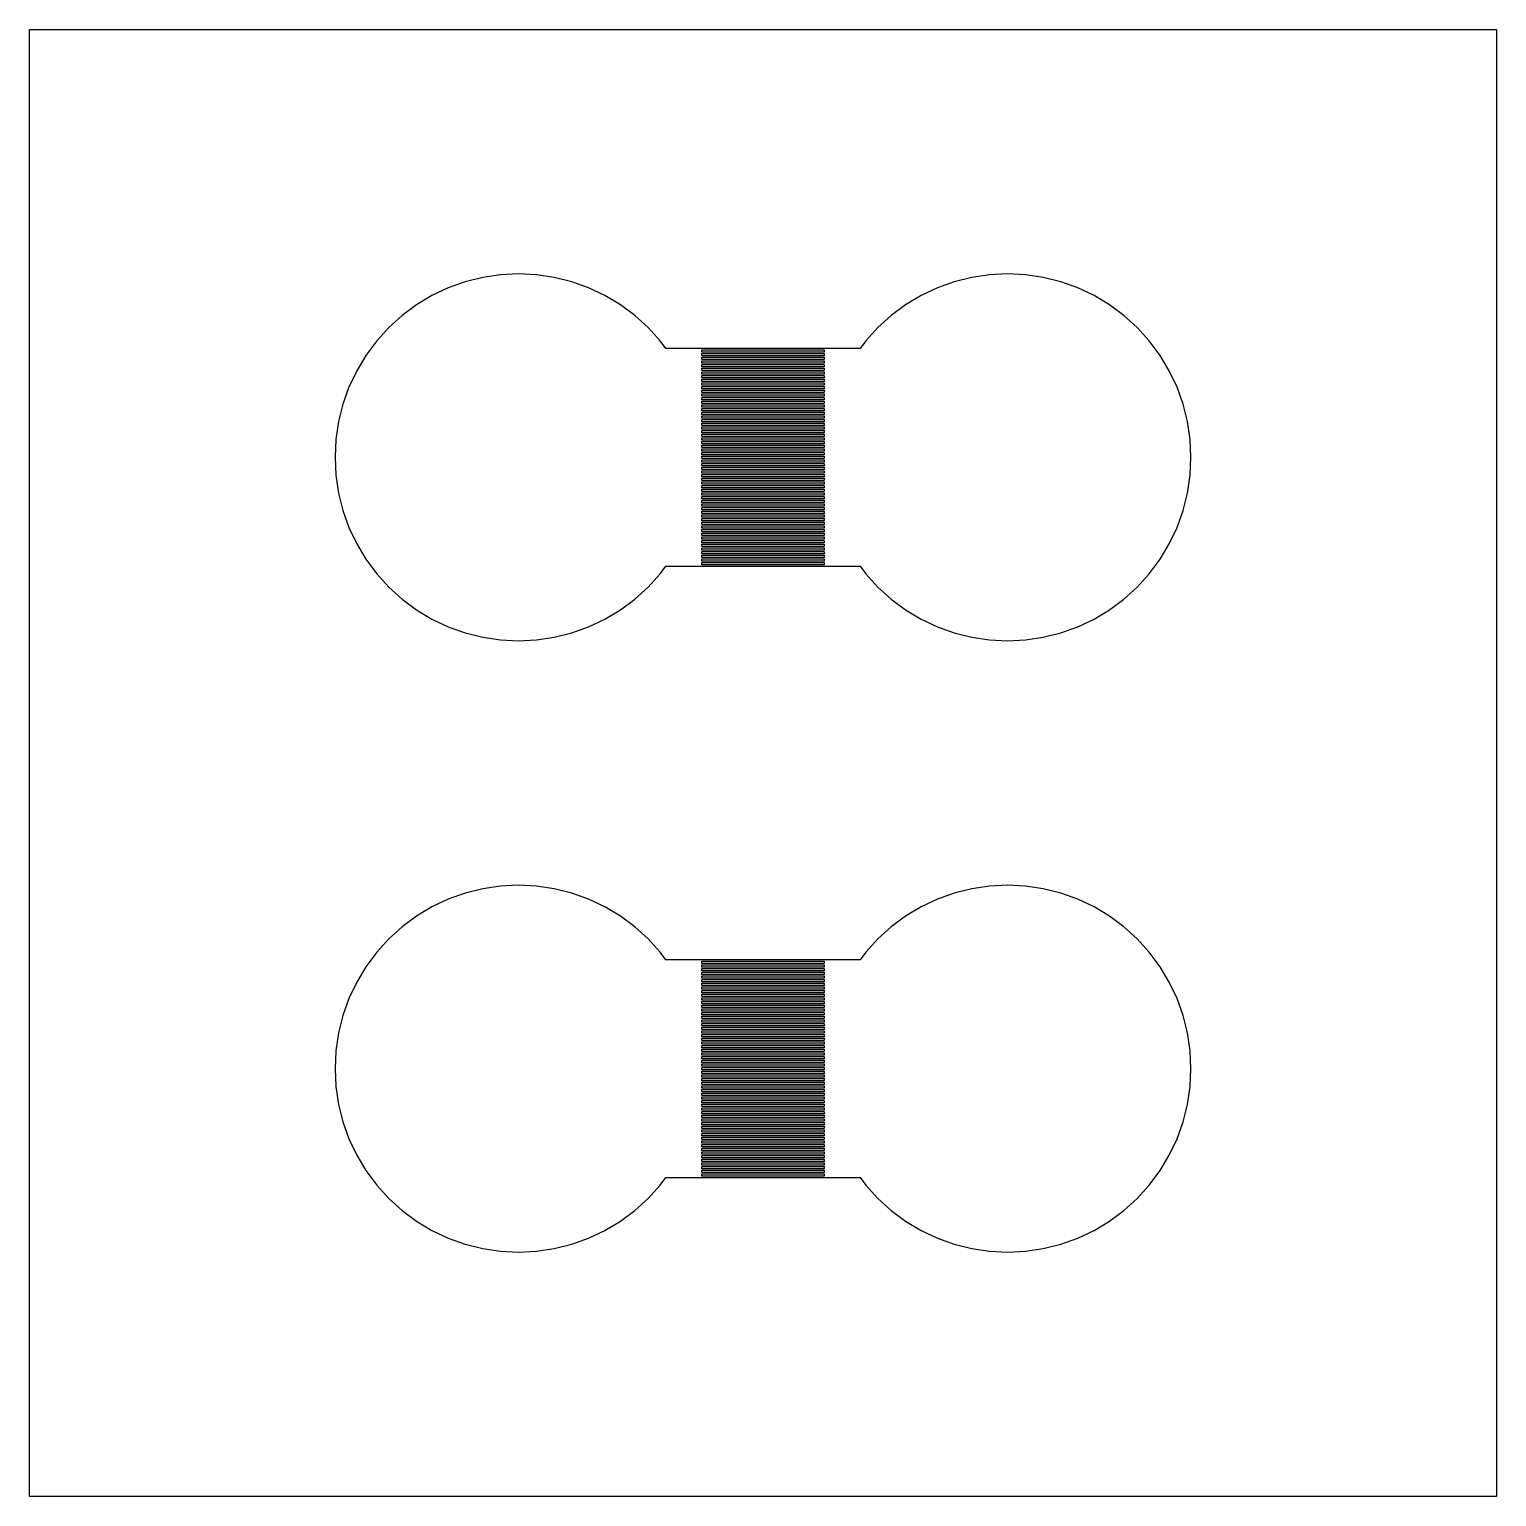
# Model space of a CAD drawing. Extents: x -16 to 86, y -16 to 86.
# Drawn here: x 1 to 13, y 43 to 55 of the extents above; entities that cross this region are included whole.
import ezdxf

# ---------------------------------------------------------------- set-up
doc = ezdxf.new("R2010")
doc.units = 0

msp = doc.modelspace()

# ---------------------------------------------------------------- linework, layer by layer
for p, q in [((1, 43), (1, 55)), ((1, 55), (13, 55)), ((13, 55), (13, 43)), ((4.56458, 52.9354), (4.42598, 52.8858)), ((4.70737, 52.9712), (4.56458, 52.9354)), ((4.85298, 52.9928), (4.70737, 52.9712)), ((5, 53), (4.85298, 52.9928)), ((5.14703, 52.9928), (5, 53)), ((5.29265, 52.9712), (5.14703, 52.9928)), ((5.43544, 52.9354), (5.29265, 52.9712)), ((5.57404, 52.8858), (5.43544, 52.9354)), ((8.56456, 52.9354), (8.42596, 52.8858)), ((8.70735, 52.9712), (8.56456, 52.9354)), ((8.85297, 52.9928), (8.70735, 52.9712)), ((9, 53), (8.85297, 52.9928)), ((9.14702, 52.9928), (9, 53)), ((9.29263, 52.9712), (9.14702, 52.9928)), ((9.43542, 52.9354), (9.29263, 52.9712)), ((9.57402, 52.8858), (9.43542, 52.9354)), ((4.29291, 52.8229), (4.16666, 52.7472)), ((4.42598, 52.8858), (4.29291, 52.8229)), ((5.70711, 52.8229), (5.57404, 52.8858)), ((5.83336, 52.7472), (5.70711, 52.8229)), ((8.29289, 52.8229), (8.16664, 52.7472)), ((8.42596, 52.8858), (8.29289, 52.8229)), ((9.70709, 52.8229), (9.57402, 52.8858)), ((9.83334, 52.7472), (9.70709, 52.8229)), ((4.16666, 52.7472), (4.04842, 52.6595)), ((5.9516, 52.6595), (5.83336, 52.7472)), ((8.16664, 52.7472), (8.0484, 52.6595)), ((9.95158, 52.6595), (9.83334, 52.7472)), ((3.93935, 52.5607), (3.84048, 52.4516)), ((4.04842, 52.6595), (3.93935, 52.5607)), ((6.06067, 52.5607), (5.9516, 52.6595)), ((6.15953, 52.4516), (6.06067, 52.5607)), ((7.93933, 52.5607), (7.84047, 52.4516)), ((8.0484, 52.6595), (7.93933, 52.5607)), ((10.0607, 52.5607), (9.95158, 52.6595)), ((10.1595, 52.4516), (10.0607, 52.5607)), ((3.84048, 52.4516), (3.75281, 52.3333)), ((6.2052, 52.39), (6.15953, 52.4516)), ((7.84047, 52.4516), (7.7948, 52.39)), ((10.2472, 52.3333), (10.1595, 52.4516)), ((3.75281, 52.3333), (3.67712, 52.2071)), ((7.7948, 52.39), (6.2052, 52.39)), ((6.5, 52.36), (6.5, 52.38)), ((6.5, 52.38), (7.5, 52.38)), ((7.5, 52.36), (6.5, 52.36)), ((6.5, 52.33), (6.5, 52.35)), ((6.5, 52.35), (7.5, 52.35)), ((7.5, 52.33), (6.5, 52.33)), ((6.5, 52.3), (6.5, 52.32)), ((6.5, 52.32), (7.5, 52.32)), ((7.5, 52.38), (7.5, 52.36)), ((7.5, 52.35), (7.5, 52.33)), ((7.5, 52.32), (7.5, 52.3)), ((10.3229, 52.2071), (10.2472, 52.3333)), ((3.67712, 52.2071), (3.61418, 52.074)), ((7.5, 52.3), (6.5, 52.3)), ((6.5, 52.27), (6.5, 52.29)), ((6.5, 52.29), (7.5, 52.29)), ((7.5, 52.27), (6.5, 52.27)), ((6.5, 52.24), (6.5, 52.26)), ((6.5, 52.26), (7.5, 52.26)), ((7.5, 52.24), (6.5, 52.24)), ((6.5, 52.21), (6.5, 52.23)), ((6.5, 52.23), (7.5, 52.23)), ((7.5, 52.21), (6.5, 52.21)), ((6.5, 52.18), (6.5, 52.2)), ((6.5, 52.2), (7.5, 52.2)), ((7.5, 52.29), (7.5, 52.27)), ((7.5, 52.26), (7.5, 52.24)), ((7.5, 52.23), (7.5, 52.21)), ((7.5, 52.2), (7.5, 52.18)), ((10.3858, 52.074), (10.3229, 52.2071)), ((7.5, 52.18), (6.5, 52.18)), ((6.5, 52.15), (6.5, 52.17)), ((6.5, 52.17), (7.5, 52.17)), ((7.5, 52.15), (6.5, 52.15)), ((6.5, 52.12), (6.5, 52.14)), ((6.5, 52.14), (7.5, 52.14)), ((7.5, 52.12), (6.5, 52.12)), ((6.5, 52.09), (6.5, 52.11)), ((6.5, 52.11), (7.5, 52.11)), ((7.5, 52.09), (6.5, 52.09)), ((6.5, 52.06), (6.5, 52.08)), ((6.5, 52.08), (7.5, 52.08)), ((7.5, 52.17), (7.5, 52.15)), ((7.5, 52.14), (7.5, 52.12)), ((7.5, 52.11), (7.5, 52.09)), ((7.5, 52.08), (7.5, 52.06)), ((3.61418, 52.074), (3.56459, 51.9354)), ((7.5, 52.06), (6.5, 52.06)), ((6.5, 52.03), (6.5, 52.05)), ((6.5, 52.05), (7.5, 52.05)), ((7.5, 52.03), (6.5, 52.03)), ((6.5, 52), (6.5, 52.02)), ((6.5, 52.02), (7.5, 52.02)), ((7.5, 52), (6.5, 52)), ((6.5, 51.97), (6.5, 51.99)), ((6.5, 51.99), (7.5, 51.99)), ((7.5, 51.97), (6.5, 51.97)), ((6.5, 51.94), (6.5, 51.96)), ((6.5, 51.96), (7.5, 51.96)), ((7.5, 52.05), (7.5, 52.03)), ((7.5, 52.02), (7.5, 52)), ((7.5, 51.99), (7.5, 51.97)), ((7.5, 51.96), (7.5, 51.94)), ((10.4354, 51.9354), (10.3858, 52.074)), ((3.56459, 51.9354), (3.52882, 51.7926)), ((7.5, 51.94), (6.5, 51.94)), ((6.5, 51.91), (6.5, 51.93)), ((6.5, 51.93), (7.5, 51.93)), ((7.5, 51.91), (6.5, 51.91)), ((6.5, 51.88), (6.5, 51.9)), ((6.5, 51.9), (7.5, 51.9)), ((7.5, 51.88), (6.5, 51.88)), ((6.5, 51.85), (6.5, 51.87)), ((6.5, 51.87), (7.5, 51.87)), ((7.5, 51.85), (6.5, 51.85)), ((6.5, 51.82), (6.5, 51.84)), ((6.5, 51.84), (7.5, 51.84)), ((7.5, 51.93), (7.5, 51.91)), ((7.5, 51.9), (7.5, 51.88)), ((7.5, 51.87), (7.5, 51.85)), ((7.5, 51.84), (7.5, 51.82)), ((10.4712, 51.7926), (10.4354, 51.9354)), ((3.52882, 51.7926), (3.50723, 51.647)), ((7.5, 51.82), (6.5, 51.82)), ((6.5, 51.79), (6.5, 51.81)), ((6.5, 51.81), (7.5, 51.81)), ((7.5, 51.79), (6.5, 51.79)), ((6.5, 51.76), (6.5, 51.78)), ((6.5, 51.78), (7.5, 51.78)), ((7.5, 51.76), (6.5, 51.76)), ((6.5, 51.73), (6.5, 51.75)), ((6.5, 51.75), (7.5, 51.75)), ((7.5, 51.73), (6.5, 51.73)), ((6.5, 51.7), (6.5, 51.72)), ((6.5, 51.72), (7.5, 51.72)), ((7.5, 51.81), (7.5, 51.79)), ((7.5, 51.78), (7.5, 51.76)), ((7.5, 51.75), (7.5, 51.73)), ((7.5, 51.72), (7.5, 51.7)), ((10.4928, 51.647), (10.4712, 51.7926)), ((3.50723, 51.647), (3.5, 51.5)), ((7.5, 51.7), (6.5, 51.7)), ((6.5, 51.67), (6.5, 51.69)), ((6.5, 51.69), (7.5, 51.69)), ((7.5, 51.67), (6.5, 51.67)), ((6.5, 51.64), (6.5, 51.66)), ((6.5, 51.66), (7.5, 51.66)), ((7.5, 51.64), (6.5, 51.64)), ((6.5, 51.61), (6.5, 51.63)), ((6.5, 51.63), (7.5, 51.63)), ((7.5, 51.61), (6.5, 51.61)), ((6.5, 51.58), (6.5, 51.6)), ((6.5, 51.6), (7.5, 51.6)), ((7.5, 51.69), (7.5, 51.67)), ((7.5, 51.66), (7.5, 51.64)), ((7.5, 51.63), (7.5, 51.61)), ((7.5, 51.6), (7.5, 51.58)), ((10.5, 51.5), (10.4928, 51.647)), ((3.5, 51.5), (3.50723, 51.353)), ((7.5, 51.58), (6.5, 51.58)), ((6.5, 51.55), (6.5, 51.57)), ((6.5, 51.57), (7.5, 51.57)), ((7.5, 51.55), (6.5, 51.55)), ((6.5, 51.52), (6.5, 51.54)), ((6.5, 51.54), (7.5, 51.54)), ((7.5, 51.52), (6.5, 51.52)), ((6.5, 51.49), (6.5, 51.51)), ((6.5, 51.51), (7.5, 51.51)), ((7.5, 51.49), (6.5, 51.49)), ((6.5, 51.46), (6.5, 51.48)), ((6.5, 51.48), (7.5, 51.48)), ((7.5, 51.57), (7.5, 51.55)), ((7.5, 51.54), (7.5, 51.52)), ((7.5, 51.51), (7.5, 51.49)), ((7.5, 51.48), (7.5, 51.46)), ((10.4928, 51.353), (10.5, 51.5)), ((7.5, 51.46), (6.5, 51.46)), ((6.5, 51.43), (6.5, 51.45)), ((6.5, 51.45), (7.5, 51.45)), ((7.5, 51.43), (6.5, 51.43)), ((6.5, 51.4), (6.5, 51.42)), ((6.5, 51.42), (7.5, 51.42)), ((7.5, 51.4), (6.5, 51.4)), ((6.5, 51.37), (6.5, 51.39)), ((6.5, 51.39), (7.5, 51.39)), ((7.5, 51.37), (6.5, 51.37)), ((6.5, 51.34), (6.5, 51.36)), ((6.5, 51.36), (7.5, 51.36)), ((7.5, 51.45), (7.5, 51.43)), ((7.5, 51.42), (7.5, 51.4)), ((7.5, 51.39), (7.5, 51.37)), ((7.5, 51.36), (7.5, 51.34)), ((3.50723, 51.353), (3.52882, 51.2074)), ((7.5, 51.34), (6.5, 51.34)), ((6.5, 51.31), (6.5, 51.33)), ((6.5, 51.33), (7.5, 51.33)), ((7.5, 51.31), (6.5, 51.31)), ((6.5, 51.28), (6.5, 51.3)), ((6.5, 51.3), (7.5, 51.3)), ((7.5, 51.28), (6.5, 51.28)), ((6.5, 51.25), (6.5, 51.27)), ((6.5, 51.27), (7.5, 51.27)), ((7.5, 51.25), (6.5, 51.25)), ((6.5, 51.22), (6.5, 51.24)), ((6.5, 51.24), (7.5, 51.24)), ((7.5, 51.33), (7.5, 51.31)), ((7.5, 51.3), (7.5, 51.28)), ((7.5, 51.27), (7.5, 51.25)), ((7.5, 51.24), (7.5, 51.22)), ((10.4712, 51.2074), (10.4928, 51.353)), ((3.52882, 51.2074), (3.56459, 51.0646)), ((7.5, 51.22), (6.5, 51.22)), ((6.5, 51.19), (6.5, 51.21)), ((6.5, 51.21), (7.5, 51.21)), ((7.5, 51.19), (6.5, 51.19)), ((6.5, 51.16), (6.5, 51.18)), ((6.5, 51.18), (7.5, 51.18)), ((7.5, 51.16), (6.5, 51.16)), ((6.5, 51.13), (6.5, 51.15)), ((6.5, 51.15), (7.5, 51.15)), ((7.5, 51.13), (6.5, 51.13)), ((6.5, 51.1), (6.5, 51.12)), ((6.5, 51.12), (7.5, 51.12)), ((7.5, 51.21), (7.5, 51.19)), ((7.5, 51.18), (7.5, 51.16)), ((7.5, 51.15), (7.5, 51.13)), ((7.5, 51.12), (7.5, 51.1)), ((10.4354, 51.0646), (10.4712, 51.2074)), ((3.56459, 51.0646), (3.61418, 50.926)), ((7.5, 51.1), (6.5, 51.1)), ((6.5, 51.07), (6.5, 51.09)), ((6.5, 51.09), (7.5, 51.09)), ((7.5, 51.07), (6.5, 51.07)), ((6.5, 51.04), (6.5, 51.06)), ((6.5, 51.06), (7.5, 51.06)), ((7.5, 51.04), (6.5, 51.04)), ((6.5, 51.01), (6.5, 51.03)), ((6.5, 51.03), (7.5, 51.03)), ((7.5, 51.01), (6.5, 51.01)), ((6.5, 50.98), (6.5, 51)), ((6.5, 51), (7.5, 51)), ((7.5, 51.09), (7.5, 51.07)), ((7.5, 51.06), (7.5, 51.04)), ((7.5, 51.03), (7.5, 51.01)), ((7.5, 51), (7.5, 50.98)), ((10.3858, 50.926), (10.4354, 51.0646)), ((3.61418, 50.926), (3.67712, 50.7929)), ((7.5, 50.98), (6.5, 50.98)), ((6.5, 50.95), (6.5, 50.97)), ((6.5, 50.97), (7.5, 50.97)), ((7.5, 50.95), (6.5, 50.95)), ((6.5, 50.92), (6.5, 50.94)), ((6.5, 50.94), (7.5, 50.94)), ((7.5, 50.92), (6.5, 50.92)), ((6.5, 50.89), (6.5, 50.91)), ((6.5, 50.91), (7.5, 50.91)), ((7.5, 50.89), (6.5, 50.89)), ((6.5, 50.86), (6.5, 50.88)), ((6.5, 50.88), (7.5, 50.88)), ((7.5, 50.97), (7.5, 50.95)), ((7.5, 50.94), (7.5, 50.92)), ((7.5, 50.91), (7.5, 50.89)), ((7.5, 50.88), (7.5, 50.86)), ((10.3229, 50.7929), (10.3858, 50.926)), ((3.67712, 50.7929), (3.75281, 50.6667)), ((7.5, 50.86), (6.5, 50.86)), ((6.5, 50.83), (6.5, 50.85)), ((6.5, 50.85), (7.5, 50.85)), ((7.5, 50.83), (6.5, 50.83)), ((6.5, 50.8), (6.5, 50.82)), ((6.5, 50.82), (7.5, 50.82)), ((7.5, 50.8), (6.5, 50.8)), ((6.5, 50.77), (6.5, 50.79)), ((6.5, 50.79), (7.5, 50.79)), ((7.5, 50.77), (6.5, 50.77)), ((6.5, 50.74), (6.5, 50.76)), ((6.5, 50.76), (7.5, 50.76)), ((7.5, 50.85), (7.5, 50.83)), ((7.5, 50.82), (7.5, 50.8)), ((7.5, 50.79), (7.5, 50.77)), ((7.5, 50.76), (7.5, 50.74)), ((10.2472, 50.6667), (10.3229, 50.7929)), ((3.75281, 50.6667), (3.84048, 50.5484)), ((7.5, 50.74), (6.5, 50.74)), ((6.5, 50.71), (6.5, 50.73)), ((6.5, 50.73), (7.5, 50.73)), ((7.5, 50.71), (6.5, 50.71)), ((6.5, 50.68), (6.5, 50.7)), ((6.5, 50.7), (7.5, 50.7)), ((7.5, 50.68), (6.5, 50.68)), ((6.5, 50.65), (6.5, 50.67)), ((6.5, 50.67), (7.5, 50.67)), ((7.5, 50.65), (6.5, 50.65)), ((6.5, 50.62), (6.5, 50.64)), ((6.5, 50.64), (7.5, 50.64)), ((7.5, 50.73), (7.5, 50.71)), ((7.5, 50.7), (7.5, 50.68)), ((7.5, 50.67), (7.5, 50.65)), ((7.5, 50.64), (7.5, 50.62)), ((10.1595, 50.5484), (10.2472, 50.6667)), ((3.84048, 50.5484), (3.93935, 50.4393)), ((6.06067, 50.4393), (6.15953, 50.5484)), ((6.15953, 50.5484), (6.2052, 50.61)), ((6.2052, 50.61), (7.7948, 50.61)), ((7.5, 50.62), (6.5, 50.62)), ((7.7948, 50.61), (7.84047, 50.5484)), ((7.84047, 50.5484), (7.93933, 50.4393)), ((10.0607, 50.4393), (10.1595, 50.5484)), ((3.93935, 50.4393), (4.04842, 50.3405)), ((5.9516, 50.3405), (6.06067, 50.4393)), ((7.93933, 50.4393), (8.0484, 50.3405)), ((9.95158, 50.3405), (10.0607, 50.4393)), ((4.04842, 50.3405), (4.16666, 50.2528)), ((5.83336, 50.2528), (5.9516, 50.3405)), ((8.0484, 50.3405), (8.16664, 50.2528)), ((9.83334, 50.2528), (9.95158, 50.3405)), ((4.16666, 50.2528), (4.29291, 50.1771)), ((4.29291, 50.1771), (4.42598, 50.1142)), ((5.57404, 50.1142), (5.70711, 50.1771)), ((5.70711, 50.1771), (5.83336, 50.2528)), ((8.16664, 50.2528), (8.29289, 50.1771)), ((8.29289, 50.1771), (8.42596, 50.1142)), ((9.57402, 50.1142), (9.70709, 50.1771)), ((9.70709, 50.1771), (9.83334, 50.2528)), ((4.42598, 50.1142), (4.56458, 50.0646)), ((4.56458, 50.0646), (4.70737, 50.0288)), ((5.29265, 50.0288), (5.43544, 50.0646)), ((5.43544, 50.0646), (5.57404, 50.1142)), ((8.42596, 50.1142), (8.56456, 50.0646)), ((8.56456, 50.0646), (8.70735, 50.0288)), ((9.29263, 50.0288), (9.43542, 50.0646)), ((9.43542, 50.0646), (9.57402, 50.1142)), ((4.70737, 50.0288), (4.85298, 50.0072)), ((4.85298, 50.0072), (5, 50)), ((5, 50), (5.14703, 50.0072)), ((5.14703, 50.0072), (5.29265, 50.0288)), ((8.70735, 50.0288), (8.85297, 50.0072)), ((8.85297, 50.0072), (9, 50)), ((9, 50), (9.14702, 50.0072)), ((9.14702, 50.0072), (9.29263, 50.0288)), ((5, 48), (4.85298, 47.9928)), ((5.14703, 47.9928), (5, 48)), ((9, 48), (8.85297, 47.9928)), ((9.14702, 47.9928), (9, 48)), ((4.42598, 47.8858), (4.29291, 47.8229)), ((4.56458, 47.9354), (4.42598, 47.8858)), ((4.70737, 47.9712), (4.56458, 47.9354)), ((4.85298, 47.9928), (4.70737, 47.9712)), ((5.29265, 47.9712), (5.14703, 47.9928)), ((5.43544, 47.9354), (5.29265, 47.9712)), ((5.57404, 47.8858), (5.43544, 47.9354)), ((5.70711, 47.8229), (5.57404, 47.8858)), ((8.42596, 47.8858), (8.29289, 47.8229)), ((8.56456, 47.9354), (8.42596, 47.8858)), ((8.70735, 47.9712), (8.56456, 47.9354)), ((8.85297, 47.9928), (8.70735, 47.9712)), ((9.29263, 47.9712), (9.14702, 47.9928)), ((9.43542, 47.9354), (9.29263, 47.9712)), ((9.57402, 47.8858), (9.43542, 47.9354)), ((9.70709, 47.8229), (9.57402, 47.8858)), ((4.29291, 47.8229), (4.16666, 47.7472)), ((5.83336, 47.7472), (5.70711, 47.8229)), ((8.29289, 47.8229), (8.16664, 47.7472)), ((9.83334, 47.7472), (9.70709, 47.8229)), ((4.04842, 47.6595), (3.93935, 47.5607)), ((4.16666, 47.7472), (4.04842, 47.6595)), ((5.9516, 47.6595), (5.83336, 47.7472)), ((6.06067, 47.5607), (5.9516, 47.6595)), ((8.0484, 47.6595), (7.93933, 47.5607)), ((8.16664, 47.7472), (8.0484, 47.6595)), ((9.95158, 47.6595), (9.83334, 47.7472)), ((10.0607, 47.5607), (9.95158, 47.6595)), ((3.93935, 47.5607), (3.84048, 47.4516)), ((6.15953, 47.4516), (6.06067, 47.5607)), ((7.93933, 47.5607), (7.84047, 47.4516)), ((10.1595, 47.4516), (10.0607, 47.5607)), ((3.84048, 47.4516), (3.75281, 47.3333)), ((6.2052, 47.39), (6.15953, 47.4516)), ((7.84047, 47.4516), (7.7948, 47.39)), ((10.2472, 47.3333), (10.1595, 47.4516)), ((3.75281, 47.3333), (3.67712, 47.2071)), ((7.7948, 47.39), (6.2052, 47.39)), ((6.5, 47.36), (6.5, 47.38)), ((6.5, 47.38), (7.5, 47.38)), ((7.5, 47.36), (6.5, 47.36)), ((6.5, 47.33), (6.5, 47.35)), ((6.5, 47.35), (7.5, 47.35)), ((7.5, 47.33), (6.5, 47.33)), ((6.5, 47.3), (6.5, 47.32)), ((6.5, 47.32), (7.5, 47.32)), ((7.5, 47.3), (6.5, 47.3)), ((6.5, 47.27), (6.5, 47.29)), ((6.5, 47.29), (7.5, 47.29)), ((7.5, 47.38), (7.5, 47.36)), ((7.5, 47.35), (7.5, 47.33)), ((7.5, 47.32), (7.5, 47.3)), ((7.5, 47.29), (7.5, 47.27)), ((10.3229, 47.2071), (10.2472, 47.3333)), ((3.67712, 47.2071), (3.61418, 47.074)), ((7.5, 47.27), (6.5, 47.27)), ((6.5, 47.24), (6.5, 47.26)), ((6.5, 47.26), (7.5, 47.26)), ((7.5, 47.24), (6.5, 47.24)), ((6.5, 47.21), (6.5, 47.23)), ((6.5, 47.23), (7.5, 47.23)), ((7.5, 47.21), (6.5, 47.21)), ((6.5, 47.18), (6.5, 47.2)), ((6.5, 47.2), (7.5, 47.2)), ((7.5, 47.18), (6.5, 47.18)), ((6.5, 47.15), (6.5, 47.17)), ((6.5, 47.17), (7.5, 47.17)), ((7.5, 47.26), (7.5, 47.24)), ((7.5, 47.23), (7.5, 47.21)), ((7.5, 47.2), (7.5, 47.18)), ((7.5, 47.17), (7.5, 47.15)), ((10.3858, 47.074), (10.3229, 47.2071)), ((3.61418, 47.074), (3.56459, 46.9354)), ((7.5, 47.15), (6.5, 47.15)), ((6.5, 47.12), (6.5, 47.14)), ((6.5, 47.14), (7.5, 47.14)), ((7.5, 47.12), (6.5, 47.12)), ((6.5, 47.09), (6.5, 47.11)), ((6.5, 47.11), (7.5, 47.11)), ((7.5, 47.09), (6.5, 47.09)), ((6.5, 47.06), (6.5, 47.08)), ((6.5, 47.08), (7.5, 47.08)), ((7.5, 47.06), (6.5, 47.06)), ((6.5, 47.03), (6.5, 47.05)), ((6.5, 47.05), (7.5, 47.05)), ((7.5, 47.14), (7.5, 47.12)), ((7.5, 47.11), (7.5, 47.09)), ((7.5, 47.08), (7.5, 47.06)), ((7.5, 47.05), (7.5, 47.03)), ((10.4354, 46.9354), (10.3858, 47.074)), ((3.56459, 46.9354), (3.52882, 46.7926)), ((7.5, 47.03), (6.5, 47.03)), ((6.5, 47), (6.5, 47.02)), ((6.5, 47.02), (7.5, 47.02)), ((7.5, 47), (6.5, 47)), ((6.5, 46.97), (6.5, 46.99)), ((6.5, 46.99), (7.5, 46.99)), ((7.5, 46.97), (6.5, 46.97)), ((6.5, 46.94), (6.5, 46.96)), ((6.5, 46.96), (7.5, 46.96)), ((7.5, 46.94), (6.5, 46.94)), ((6.5, 46.91), (6.5, 46.93)), ((6.5, 46.93), (7.5, 46.93)), ((7.5, 47.02), (7.5, 47)), ((7.5, 46.99), (7.5, 46.97)), ((7.5, 46.96), (7.5, 46.94)), ((7.5, 46.93), (7.5, 46.91)), ((10.4712, 46.7926), (10.4354, 46.9354)), ((7.5, 46.91), (6.5, 46.91)), ((6.5, 46.88), (6.5, 46.9)), ((6.5, 46.9), (7.5, 46.9)), ((7.5, 46.88), (6.5, 46.88)), ((6.5, 46.85), (6.5, 46.87)), ((6.5, 46.87), (7.5, 46.87)), ((7.5, 46.85), (6.5, 46.85)), ((6.5, 46.82), (6.5, 46.84)), ((6.5, 46.84), (7.5, 46.84)), ((7.5, 46.82), (6.5, 46.82)), ((6.5, 46.79), (6.5, 46.81)), ((6.5, 46.81), (7.5, 46.81)), ((7.5, 46.9), (7.5, 46.88)), ((7.5, 46.87), (7.5, 46.85)), ((7.5, 46.84), (7.5, 46.82)), ((7.5, 46.81), (7.5, 46.79)), ((3.52882, 46.7926), (3.50723, 46.647)), ((7.5, 46.79), (6.5, 46.79)), ((6.5, 46.76), (6.5, 46.78)), ((6.5, 46.78), (7.5, 46.78)), ((7.5, 46.76), (6.5, 46.76)), ((6.5, 46.73), (6.5, 46.75)), ((6.5, 46.75), (7.5, 46.75)), ((7.5, 46.73), (6.5, 46.73)), ((6.5, 46.7), (6.5, 46.72)), ((6.5, 46.72), (7.5, 46.72)), ((7.5, 46.7), (6.5, 46.7)), ((6.5, 46.67), (6.5, 46.69)), ((6.5, 46.69), (7.5, 46.69)), ((7.5, 46.78), (7.5, 46.76)), ((7.5, 46.75), (7.5, 46.73)), ((7.5, 46.72), (7.5, 46.7)), ((7.5, 46.69), (7.5, 46.67)), ((10.4928, 46.647), (10.4712, 46.7926)), ((3.50723, 46.647), (3.5, 46.5)), ((7.5, 46.67), (6.5, 46.67)), ((6.5, 46.64), (6.5, 46.66)), ((6.5, 46.66), (7.5, 46.66)), ((7.5, 46.64), (6.5, 46.64)), ((6.5, 46.61), (6.5, 46.63)), ((6.5, 46.63), (7.5, 46.63)), ((7.5, 46.61), (6.5, 46.61)), ((6.5, 46.58), (6.5, 46.6)), ((6.5, 46.6), (7.5, 46.6)), ((7.5, 46.58), (6.5, 46.58)), ((6.5, 46.55), (6.5, 46.57)), ((6.5, 46.57), (7.5, 46.57)), ((7.5, 46.66), (7.5, 46.64)), ((7.5, 46.63), (7.5, 46.61)), ((7.5, 46.6), (7.5, 46.58)), ((7.5, 46.57), (7.5, 46.55)), ((10.5, 46.5), (10.4928, 46.647)), ((3.5, 46.5), (3.50723, 46.353)), ((7.5, 46.55), (6.5, 46.55)), ((6.5, 46.52), (6.5, 46.54)), ((6.5, 46.54), (7.5, 46.54)), ((7.5, 46.52), (6.5, 46.52)), ((6.5, 46.49), (6.5, 46.51)), ((6.5, 46.51), (7.5, 46.51)), ((7.5, 46.49), (6.5, 46.49)), ((6.5, 46.46), (6.5, 46.48)), ((6.5, 46.48), (7.5, 46.48)), ((7.5, 46.46), (6.5, 46.46)), ((6.5, 46.43), (6.5, 46.45)), ((6.5, 46.45), (7.5, 46.45)), ((7.5, 46.54), (7.5, 46.52)), ((7.5, 46.51), (7.5, 46.49)), ((7.5, 46.48), (7.5, 46.46)), ((7.5, 46.45), (7.5, 46.43)), ((10.4928, 46.353), (10.5, 46.5)), ((3.50723, 46.353), (3.52882, 46.2074)), ((7.5, 46.43), (6.5, 46.43)), ((6.5, 46.4), (6.5, 46.42)), ((6.5, 46.42), (7.5, 46.42)), ((7.5, 46.4), (6.5, 46.4)), ((6.5, 46.37), (6.5, 46.39)), ((6.5, 46.39), (7.5, 46.39)), ((7.5, 46.37), (6.5, 46.37)), ((6.5, 46.34), (6.5, 46.36)), ((6.5, 46.36), (7.5, 46.36)), ((7.5, 46.34), (6.5, 46.34)), ((6.5, 46.31), (6.5, 46.33)), ((6.5, 46.33), (7.5, 46.33)), ((7.5, 46.42), (7.5, 46.4)), ((7.5, 46.39), (7.5, 46.37)), ((7.5, 46.36), (7.5, 46.34)), ((7.5, 46.33), (7.5, 46.31)), ((10.4712, 46.2074), (10.4928, 46.353)), ((3.52882, 46.2074), (3.56459, 46.0646)), ((7.5, 46.31), (6.5, 46.31)), ((6.5, 46.28), (6.5, 46.3)), ((6.5, 46.3), (7.5, 46.3)), ((7.5, 46.28), (6.5, 46.28)), ((6.5, 46.25), (6.5, 46.27)), ((6.5, 46.27), (7.5, 46.27)), ((7.5, 46.25), (6.5, 46.25)), ((6.5, 46.22), (6.5, 46.24)), ((6.5, 46.24), (7.5, 46.24)), ((7.5, 46.22), (6.5, 46.22)), ((6.5, 46.19), (6.5, 46.21)), ((6.5, 46.21), (7.5, 46.21)), ((7.5, 46.3), (7.5, 46.28)), ((7.5, 46.27), (7.5, 46.25)), ((7.5, 46.24), (7.5, 46.22)), ((7.5, 46.21), (7.5, 46.19)), ((10.4354, 46.0646), (10.4712, 46.2074)), ((7.5, 46.19), (6.5, 46.19)), ((6.5, 46.16), (6.5, 46.18)), ((6.5, 46.18), (7.5, 46.18)), ((7.5, 46.16), (6.5, 46.16)), ((6.5, 46.13), (6.5, 46.15)), ((6.5, 46.15), (7.5, 46.15)), ((7.5, 46.13), (6.5, 46.13)), ((6.5, 46.1), (6.5, 46.12)), ((6.5, 46.12), (7.5, 46.12)), ((7.5, 46.1), (6.5, 46.1)), ((6.5, 46.07), (6.5, 46.09)), ((6.5, 46.09), (7.5, 46.09)), ((7.5, 46.18), (7.5, 46.16)), ((7.5, 46.15), (7.5, 46.13)), ((7.5, 46.12), (7.5, 46.1)), ((7.5, 46.09), (7.5, 46.07)), ((3.56459, 46.0646), (3.61418, 45.926)), ((7.5, 46.07), (6.5, 46.07)), ((6.5, 46.04), (6.5, 46.06)), ((6.5, 46.06), (7.5, 46.06)), ((7.5, 46.04), (6.5, 46.04)), ((6.5, 46.01), (6.5, 46.03)), ((6.5, 46.03), (7.5, 46.03)), ((7.5, 46.01), (6.5, 46.01)), ((6.5, 45.98), (6.5, 46)), ((6.5, 46), (7.5, 46)), ((7.5, 45.98), (6.5, 45.98)), ((6.5, 45.95), (6.5, 45.97)), ((6.5, 45.97), (7.5, 45.97)), ((7.5, 46.06), (7.5, 46.04)), ((7.5, 46.03), (7.5, 46.01)), ((7.5, 46), (7.5, 45.98)), ((7.5, 45.97), (7.5, 45.95)), ((10.3858, 45.926), (10.4354, 46.0646)), ((3.61418, 45.926), (3.67712, 45.7929)), ((7.5, 45.95), (6.5, 45.95)), ((6.5, 45.92), (6.5, 45.94)), ((6.5, 45.94), (7.5, 45.94)), ((7.5, 45.92), (6.5, 45.92)), ((6.5, 45.89), (6.5, 45.91)), ((6.5, 45.91), (7.5, 45.91)), ((7.5, 45.89), (6.5, 45.89)), ((6.5, 45.86), (6.5, 45.88)), ((6.5, 45.88), (7.5, 45.88)), ((7.5, 45.86), (6.5, 45.86)), ((6.5, 45.83), (6.5, 45.85)), ((6.5, 45.85), (7.5, 45.85)), ((7.5, 45.94), (7.5, 45.92)), ((7.5, 45.91), (7.5, 45.89)), ((7.5, 45.88), (7.5, 45.86)), ((7.5, 45.85), (7.5, 45.83)), ((10.3229, 45.7929), (10.3858, 45.926)), ((3.67712, 45.7929), (3.75281, 45.6667)), ((7.5, 45.83), (6.5, 45.83)), ((6.5, 45.8), (6.5, 45.82)), ((6.5, 45.82), (7.5, 45.82)), ((7.5, 45.8), (6.5, 45.8)), ((6.5, 45.77), (6.5, 45.79)), ((6.5, 45.79), (7.5, 45.79)), ((7.5, 45.77), (6.5, 45.77)), ((6.5, 45.74), (6.5, 45.76)), ((6.5, 45.76), (7.5, 45.76)), ((7.5, 45.74), (6.5, 45.74)), ((6.5, 45.71), (6.5, 45.73)), ((6.5, 45.73), (7.5, 45.73)), ((7.5, 45.82), (7.5, 45.8)), ((7.5, 45.79), (7.5, 45.77)), ((7.5, 45.76), (7.5, 45.74)), ((7.5, 45.73), (7.5, 45.71)), ((10.2472, 45.6667), (10.3229, 45.7929)), ((3.75281, 45.6667), (3.84048, 45.5484)), ((6.15953, 45.5484), (6.2052, 45.61)), ((6.2052, 45.61), (7.7948, 45.61)), ((7.5, 45.71), (6.5, 45.71)), ((6.5, 45.68), (6.5, 45.7)), ((6.5, 45.7), (7.5, 45.7)), ((7.5, 45.68), (6.5, 45.68)), ((6.5, 45.65), (6.5, 45.67)), ((6.5, 45.67), (7.5, 45.67)), ((7.5, 45.65), (6.5, 45.65)), ((6.5, 45.62), (6.5, 45.64)), ((6.5, 45.64), (7.5, 45.64)), ((7.5, 45.62), (6.5, 45.62)), ((7.5, 45.7), (7.5, 45.68)), ((7.5, 45.67), (7.5, 45.65)), ((7.5, 45.64), (7.5, 45.62)), ((7.7948, 45.61), (7.84047, 45.5484)), ((10.1595, 45.5484), (10.2472, 45.6667)), ((3.84048, 45.5484), (3.93935, 45.4393)), ((6.06067, 45.4393), (6.15953, 45.5484)), ((7.84047, 45.5484), (7.93933, 45.4393)), ((10.0607, 45.4393), (10.1595, 45.5484)), ((3.93935, 45.4393), (4.04842, 45.3405)), ((5.9516, 45.3405), (6.06067, 45.4393)), ((7.93933, 45.4393), (8.0484, 45.3405)), ((9.95158, 45.3405), (10.0607, 45.4393)), ((4.04842, 45.3405), (4.16666, 45.2528)), ((4.16666, 45.2528), (4.29291, 45.1771)), ((5.70711, 45.1771), (5.83336, 45.2528)), ((5.83336, 45.2528), (5.9516, 45.3405)), ((8.0484, 45.3405), (8.16664, 45.2528)), ((8.16664, 45.2528), (8.29289, 45.1771)), ((9.70709, 45.1771), (9.83334, 45.2528)), ((9.83334, 45.2528), (9.95158, 45.3405)), ((4.29291, 45.1771), (4.42598, 45.1142)), ((5.57404, 45.1142), (5.70711, 45.1771)), ((8.29289, 45.1771), (8.42596, 45.1142)), ((9.57402, 45.1142), (9.70709, 45.1771)), ((4.42598, 45.1142), (4.56458, 45.0646)), ((4.56458, 45.0646), (4.70737, 45.0288)), ((4.70737, 45.0288), (4.85298, 45.0072)), ((4.85298, 45.0072), (5, 45)), ((5, 45), (5.14703, 45.0072)), ((5.14703, 45.0072), (5.29265, 45.0288)), ((5.29265, 45.0288), (5.43544, 45.0646)), ((5.43544, 45.0646), (5.57404, 45.1142)), ((8.42596, 45.1142), (8.56456, 45.0646)), ((8.56456, 45.0646), (8.70735, 45.0288)), ((8.70735, 45.0288), (8.85297, 45.0072)), ((8.85297, 45.0072), (9, 45)), ((9, 45), (9.14702, 45.0072)), ((9.14702, 45.0072), (9.29263, 45.0288)), ((9.29263, 45.0288), (9.43542, 45.0646)), ((9.43542, 45.0646), (9.57402, 45.1142)), ((13, 43), (1, 43))]:
    msp.add_line(p, q)

doc.saveas('drawing.dxf')
